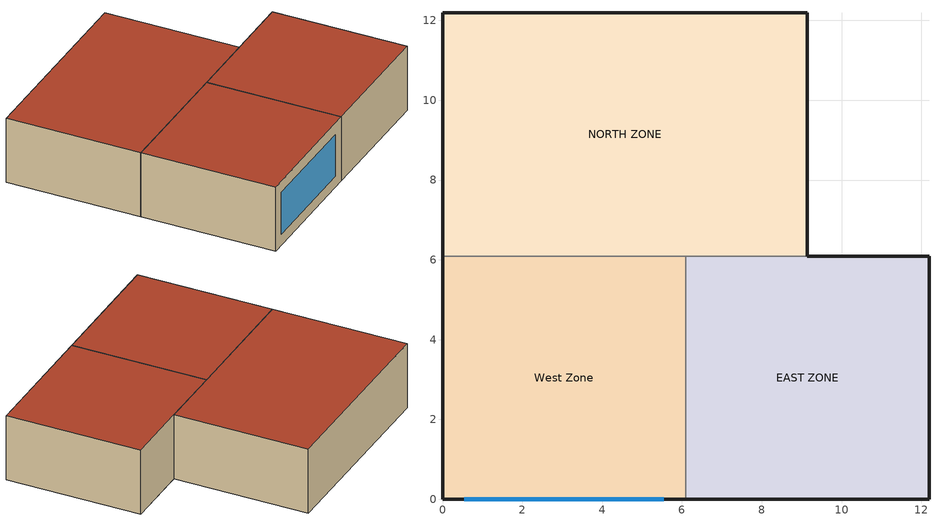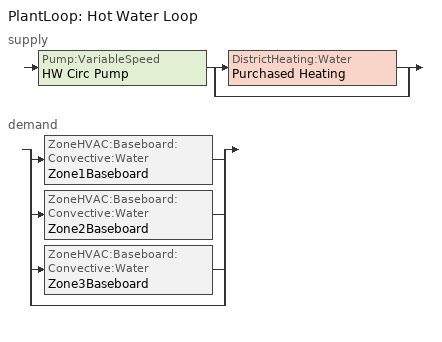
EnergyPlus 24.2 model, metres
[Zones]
West Zone
 floor adiabatic (FLOOR SLAB 8 IN): 0,0 0,6.1 6.1,6.1 6.1,0 z0
 wall outside (EXTWALL80): 0,6.1 0,0 6.1,0 z0:3.05
 wall to NORTH ZONE (PARTITION06): 6.1,6.1 0,6.1 z0:3.05
 wall to EAST ZONE (PARTITION06): 6.1,0 6.1,6.1 z0:3.05
 window (WIN-CON-LIGHT): 0.55,0 5.55,0 z0.5:2.5
 roof outside (ROOF34): 0,6.1 0,0 6.1,0 6.1,6.1 z3.05
EAST ZONE
 floor adiabatic (FLOOR SLAB 8 IN): 6.1,0 6.1,6.1 12.19,6.1 12.19,0 z0
 wall outside (EXTWALL80): 6.1,0 12.19,0 12.19,6.1 9.14,6.1 z0:3.05
 wall to NORTH ZONE (PARTITION06): 9.14,6.1 6.1,6.1 z0:3.05
 roof outside (ROOF34): 6.1,6.1 6.1,0 12.19,0 12.19,6.1 z3.05
NORTH ZONE
 floor adiabatic (FLOOR SLAB 8 IN): 0,6.1 0,12.19 9.14,12.19 9.14,6.1 z0
 wall outside (EXTWALL80): 9.14,6.1 9.14,12.19 0,12.19 0,6.1 z0:3.05
 roof outside (ROOF34): 0,12.19 0,6.1 9.14,6.1 9.14,12.19 z3.05
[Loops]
PlantLoop 'Hot Water Loop'
 supply: Pump:VariableSpeed 'HW Circ Pump' > split
  | DistrictHeating:Water 'Purchased Heating'
  | bypass
 demand: split
  | ZoneHVAC:Baseboard:Convective:Water 'Zone1Baseboard'
  | ZoneHVAC:Baseboard:Convective:Water 'Zone2Baseboard'
  | ZoneHVAC:Baseboard:Convective:Water 'Zone3Baseboard'
  | bypass
[Building]
NONE: Loads convergence tolerance value=0.04; Maximum number of warmup days=25; Minimum number of warmup days=6; North axis=0; Solar distribution=FullInteriorAndExterior; Temperature convergence tolerance value=0.4; Terrain=Suburbs
[Site:GroundTemperature:BuildingSurface]
20.03, 20.03, 20.13, 20.3, 20.43, 20.52, 20.62, 20.77, 20.78, 20.55, 20.44, 20.2
[Site:Location]
CHICAGO_IL_USA TMY2-94846: Elevation=190; Latitude=41.78; Longitude=-87.75; Time zone=-6
[SizingPeriod:DesignDay] Barometric pressure=99063; Day of month=21; Daylight saving time indicator=No; Humidity condition type=WetBulb; Rain indicator=No; Sky clearness=1; Snow indicator=No; Solar model indicator=ASHRAEClearSky
Name | Daily dry bulb temperature range | Day type | Maximum dry bulb temperature | Month | Wetbulb or dewpoint at maximum dry bulb | Wind direction | Wind speed
CHICAGO_IL_USA Annual Cooling 1% Design Conditions DB/MCWB | 10.7 | SummerDesignDay | 31.5 | 7 | 23 | 230 | 5.3
CHICAGO_IL_USA Annual Heating 99% Design Conditions DB | 0 | WinterDesignDay | -17.3 | 1 | -17.3 | 270 | 4.9
[Construction]
EXTWALL80: A1 - 1 IN STUCCO, C4 - 4 IN COMMON BRICK, E1 - 3 / 4 IN PLASTER OR GYP BOARD
FLOOR SLAB 8 IN: C10 - 8 IN HW CONCRETE
PARTITION06: E1 - 3 / 4 IN PLASTER OR GYP BOARD, C6 - 8 IN CLAY TILE, E1 - 3 / 4 IN PLASTER OR GYP BOARD
ROOF34: E2 - 1 / 2 IN SLAG OR STONE, E3 - 3 / 8 IN FELT AND MEMBRANE, B5 - 1 IN DENSE INSULATION, C12 - 2 IN HW CONCRETE
WIN-CON-LIGHT: WIN-LAY-GLASS-LIGHT
[Material] Thermal absorptance=0.9
Name | Conductivity | Density | Roughness | Solar absorptance | Specific heat | Thickness | Visible absorptance
A1 - 1 IN STUCCO | 0.691831 | 1858.142 | Smooth | 0.92 | 836.8 | 0.0253898 | 0.92
B5 - 1 IN DENSE INSULATION | 0.0432394 | 91.30524 | VeryRough | 0.5 | 836.8 | 0.0253898 | 0.5
C4 - 4 IN COMMON BRICK | 0.726422 | 1922.216 | Rough | 0.76 | 836.8 | 0.101498 | 0.76
C6 - 8 IN CLAY TILE | 0.570761 | 1121.292 | Smooth | 0.82 | 836.8 | 0.203302 | 0.82
C10 - 8 IN HW CONCRETE | 1.729577 | 2242.585 | MediumRough | 0.65 | 836.8 | 0.203302 | 0.65
C12 - 2 IN HW CONCRETE | 1.729577 | 2242.585 | MediumRough | 0.65 | 836.8 | 0.0509016 | 0.65
E1 - 3 / 4 IN PLASTER OR GYP BOARD | 0.726422 | 1601.846 | Smooth | 0.92 | 836.8 | 0.01905 | 0.92
E2 - 1 / 2 IN SLAG OR STONE | 1.435549 | 881.0155 | Rough | 0.55 | 1673.6 | 0.0127102 | 0.55
E3 - 3 / 8 IN FELT AND MEMBRANE | 0.190253 | 1121.292 | Rough | 0.75 | 1673.6 | 0.00954024 | 0.75
[WindowMaterial:Glazing]
WIN-LAY-GLASS-LIGHT: Back side infrared hemispherical emissivity=0.84; Back side solar reflectance at normal incidence=0.031; Back side visible reflectance at normal incidence=0.05; Conductivity=0.9; Front side infrared hemispherical emissivity=0.84; Front side solar reflectance at normal incidence=0.031; Front side visible reflectance at normal incidence=0.05; Infrared transmittance at normal incidence=0; Optical data type=SpectralAverage; Solar transmittance at normal incidence=0.9; Thickness=0.003; Visible transmittance at normal incidence=0.9
[Coil:Cooling:DX:SingleSpeed] 2023 rated evaporator fan power per volume flow rate=934.4; Availability schedule=CoolingCoilAvailSched; Energy input ratio function of flow fraction curve=WindACEIRFFF; Energy input ratio function of temperature curve=WindACEIRFT; Gross rated cooling cop=3; Gross rated sensible heat ratio=Autosize; Gross rated total cooling capacity=Autosize; Part load fraction correlation curve=WindACPLFFPLR; Rated air flow rate=Autosize; Total cooling capacity function of flow fraction curve=WindACCoolCapFFF; Total cooling capacity function of temperature curve=WindACCoolCapFT
Zone2WindACDXCoil; Zone3WindACDXCoil
[Coil:Cooling:DX:VariableSpeed]
Zone1WindAC_VS_DXCoil: Condenser type=AirCooled; Crankcase heater capacity=0; Energy part load fraction curve=HPACCOOLPLFFPLR; Gross rated total cooling capacity at selected nominal speed level=Autosize; Initial moisture evaporation rate divided by steady state ac latent capacity=0; Maximum outdoor dry bulb temperature for crankcase heater operation=10; Nominal speed level=1; Nominal time for condensate to begin leaving the coil=0; Number of speeds=1; Rated air flow rate at selected nominal speed level=Autosize; Speed 1 energy input ratio function of air flow fraction curve=HPACFFF; Speed 1 energy input ratio function of temperature curve=HPCoolingEIRFTemp4; Speed 1 reference unit gross rated cooling cop=3.86638; Speed 1 reference unit gross rated sensible heat ratio=0.75; Speed 1 reference unit gross rated total cooling capacity=36991.4; Speed 1 reference unit rated air flow rate=3.776; Speed 1 reference unit rated condenser air flow rate=10.62; Speed 1 total cooling capacity function of air flow fraction curve=HPACFFF; Speed 1 total cooling capacity function of temperature curve=HPCoolingCAPFTemp4
[DesignSpecification:OutdoorAir] Outdoor air flow per person=0.00944; Outdoor air flow per zone=0; Outdoor air flow per zone floor area=0; Outdoor air method=Flow/Person
SZ DSOA EAST ZONE; SZ DSOA NORTH ZONE; SZ DSOA West Zone
[DistrictHeating:Water]
Purchased Heating: Nominal capacity=1000000
[ElectricEquipment] Design level calculation method=EquipmentLevel; Fraction latent=0; Fraction lost=0; Fraction radiant=0.3; Schedule=Intermittent
Name | Design level | Zone or zonelist or space or spacelist
EAST ZONE ElecEq 1 | 1464.375 | EAST ZONE
NORTH ZONE ElecEq 1 | 2928.751 | NORTH ZONE
West Zone ElecEq 1 | 2928.751 | West Zone
[Fan:ConstantVolume] Availability schedule=FanAndCoilAvailSched; Fan total efficiency=0.5; Maximum flow rate=Autosize; Motor efficiency=0.9; Motor in airstream fraction=1; Pressure rise=75
Zone2WindACFan; Zone3WindACFan
[Fan:OnOff]
Zone1WindACFan: Availability schedule=FanAndCoilAvailSched; Fan total efficiency=0.5; Maximum flow rate=Autosize; Motor efficiency=0.9; Motor in airstream fraction=1; Pressure rise=75
[Lights] Design level calculation method=LightingLevel; End use subcategory=GeneralLights; Fraction radiant=0.2; Fraction replaceable=0; Fraction visible=0.2; Return air fraction=0; Schedule=Office Lighting
Name | Lighting level | Zone or zonelist or space or spacelist
EAST ZONE Lights 1 | 1464.375 | EAST ZONE
NORTH ZONE Lights 1 | 878.6252 | NORTH ZONE
[People] Activity level schedule=Activity Sch; Air velocity schedule=Air Velo Sch; Carbon dioxide generation rate=3.82e-08; Clothing insulation calculation method=ClothingInsulationSchedule; Clothing insulation schedule=Clothing Sch; Fraction radiant=0.3; Mean radiant temperature calculation type=EnclosureAveraged; Number of people calculation method=People; Number of people schedule=Office Occupancy; Thermal comfort model 1 type=Fanger; Work efficiency schedule=Work Eff Sch
Name | Number of people | Zone or zonelist or space or spacelist
EAST ZONE | 3 | EAST ZONE
NORTH ZONE | 4 | NORTH ZONE
West Zone | 3 | West Zone
[PlantEquipmentList]
heating plant: Purchased Heating, DistrictHeating:Water
[PlantEquipmentOperation:HeatingLoad]
Purchased Heating Only: Load range 1 lower limit=0; Load range 1 upper limit=1000000; Range 1 equipment list=heating plant
[PlantEquipmentOperationSchemes]
Hot Loop Operation: Control scheme 1=Purchased Heating Only; Control scheme 1 schedule=ON
[PlantLoop]
Hot Water Loop: Fluid type=Water; Load distribution scheme=Optimal; Maximum loop flow rate=Autosize; Maximum loop temperature=100; Minimum loop flow rate=0; Minimum loop temperature=10; Plant equipment operation scheme=Hot Loop Operation; Plant loop volume=Autocalculate
[Pump:VariableSpeed]
HW Circ Pump: Design maximum flow rate=Autosize; Design minimum flow rate=0; Design power consumption=Autosize; Design pump head=179352; Fraction of motor inefficiencies to fluid stream=0; Motor efficiency=0.9; Pump control type=Intermittent; Coefficient 1 of the part load performance curve=0; Coefficient 2 of the part load performance curve=1; Coefficient 3 of the part load performance curve=0; Coefficient 4 of the part load performance curve=0
[SetpointManager:Scheduled]
Hot Water Loop Setpoint Manager: Control variable=Temperature; Schedule=HW Loop Temp Schedule; Setpoint node or nodelist=Hot Water Loop Setpoint Node List
[Sizing:Plant]
Hot Water Loop: Design loop exit temperature=82; Loop design temperature difference=11; Loop type=Heating
[Sizing:Zone] Account for dedicated outdoor air system=No; Cooling design air flow method=DesignDay; Cooling design air flow rate=0; Dedicated outdoor air high setpoint temperature for design=Autosize; Dedicated outdoor air low setpoint temperature for design=Autosize; Dedicated outdoor air system control strategy=NeutralSupplyAir; Heating design air flow method=DesignDay; Heating design air flow rate=0; Zone cooling design supply air humidity ratio=0.008; Zone cooling design supply air temperature=12; Zone cooling design supply air temperature input method=SupplyAirTemperature; Zone cooling sizing factor=0; Zone heating design supply air humidity ratio=0.008; Zone heating design supply air temperature=50; Zone heating design supply air temperature input method=SupplyAirTemperature; Zone heating sizing factor=0
Name | Design specification outdoor air object
West Zone | SZ DSOA West Zone
EAST ZONE | SZ DSOA EAST ZONE
NORTH ZONE | SZ DSOA NORTH ZONE
[ThermostatSetpoint:SingleCooling]
Cooling Setpoint with SB: Setpoint temperature schedule=Cooling Setpoints
[ThermostatSetpoint:SingleHeating]
Heating Setpoint with SB: Setpoint temperature schedule=Heating Setpoints
[Zone] Ceiling height=Autocalculate; Multiplier=1; Type=1; Volume=Autocalculate
EAST ZONE; NORTH ZONE; West Zone
[ZoneControl:Thermostat] Control 1=Heating Setpoint with SB; Control 2=Cooling Setpoint with SB; Control type schedule=Zone Control Type Sched
Name | Zone or zonelist
Zone 1 Thermostat | West Zone
Zone 2 Thermostat | EAST ZONE
Zone 3 Thermostat | NORTH ZONE
[ZoneHVAC:Baseboard:Convective:Water] Availability schedule=FanAndCoilAvailSched; Convergence tolerance=0.001; Heating design capacity=Autosize; Heating design capacity method=HeatingDesignCapacity; Maximum water flow rate=Autosize; U factor times area value=Autosize
Zone1Baseboard; Zone2Baseboard; Zone3Baseboard
[Zone equipment]
West Zone: Zone1WindAC, Zone1Baseboard
EAST ZONE: Zone2WindAC, Zone2Baseboard
NORTH ZONE: Zone3WindAC, Zone3Baseboard
[ZoneHVAC:WindowAirConditioner] Availability schedule=CoolingCoilAvailSched; Cooling convergence tolerance=0.001; Maximum outdoor air flow rate=Autosize; Maximum supply air flow rate=Autosize
Name | Dx cooling coil | Fan placement | Supply air fan | Supply air fan operating mode schedule
Zone1WindAC | Zone1WindAC_VS_DXCoil | BlowThrough | Zone1WindACFan | CyclingFanSch
Zone2WindAC | Zone2WindACDXCoil | BlowThrough | Zone2WindACFan | ConstantFanSch
Zone3WindAC | Zone3WindACDXCoil | DrawThrough | Zone3WindACFan | ConstantFanSch
[Curve:Biquadratic] Input unit type for x=Temperature; Input unit type for y=Temperature; Output unit type=Dimensionless
Name | Maximum curve output | Maximum value of x | Maximum value of y | Minimum curve output | Minimum value of x | Minimum value of y | Coefficient1 constant | Coefficient2 x | Coefficient3 x 2 | Coefficient4 y | Coefficient5 y 2 | Coefficient6 x y
HPCoolingCAPFTemp4 | 1.2736 | 22.22 | 51.67 | 0.7923 | 13.89 | 12.78 | 1.35442 | -0.0493403 | 0.00226498 | 0.000851773 | -4.26316e-05 | -0.000336452
HPCoolingEIRFTemp4 | 1.7044 | 22.22 | 51.67 | 0.5141 | 13.89 | 12.78 | 0.000151402 | 0.0655063 | -0.00203708 | 0.0067823 | 0.00040872 | -0.00035523
WindACCoolCapFT |  | 23.88889 | 46.11111 |  | 12.77778 | 18 | 0.942588 | 0.00954335 | 0.00068377 | -0.0110427 | 5.249e-06 | -9.72e-06
WindACEIRFT |  | 23.88889 | 46.11111 |  | 12.77778 | 18 | 0.342414 | 0.034885 | -0.0006237 | 0.00497722 | 0.000437951 | -0.000728028
[Curve:Cubic]
HPACFFF: Maximum value of x=1.5; Minimum value of x=0.5; Coefficient1 constant=1; Coefficient2 x=0; Coefficient3 x 2=0; Coefficient4 x 3=0
[Curve:Quadratic]
Name | Maximum value of x | Minimum value of x | Coefficient1 constant | Coefficient2 x | Coefficient3 x 2
HPACCOOLPLFFPLR | 1.5 | 0.5 | 1 | 0 | 0
WindACCoolCapFFF | 1.5 | 0.5 | 0.8 | 0.2 | 0
WindACEIRFFF | 1.5 | 0.5 | 1.1552 | -0.1808 | 0.0256
WindACPLFFPLR | 1 | 0 | 0.85 | 0.15 | 0
[Schedule:Compact]
Activity Sch: Through: 12/31, For: Alldays, Until: 24:00, 131.8
Air Velo Sch: Through: 12/31, For: Alldays, Until: 24:00, 0.137
CONSTANTFANSCH; Clothing Sch; ON: Through: 12/31, For: Alldays, Until: 24:00, 1
COOLING SETPOINTS: Through: 12/31, For: Weekdays Weekends Holidays CustomDay1 CustomDay2, Until: 7:00, 30, Until: 17:00, 24, Until: 24:00, 30, For: SummerDesignDay, Until: 24:00, 24, For: WinterDesignDay, Until: 24:00, 50
COOLINGCOILAVAILSCHED: Through: 3/31, For: Alldays, Until: 24:00, 0, Through: 9/30, For: Weekdays, Until: 7:00, 0, Until: 17:00, 1, Until: 24:00, 0, For: Weekends Holidays CustomDay1 CustomDay2, Until: 24:00, 0, For: SummerDesignDay WinterDesignDay, Until: 24:00, 1, Through: 12/31, For: Alldays, Until: 24:00, 0
CYCLINGFANSCH; Work Eff Sch: Through: 12/31, For: Alldays, Until: 24:00, 0
FANANDCOILAVAILSCHED: Through: 3/31, For: Alldays, Until: 24:00, 1, Through: 9/30, For: Weekdays, Until: 7:00, 0, Until: 17:00, 1, Until: 24:00, 0, For: Weekends Holidays CustomDay1 CustomDay2, Until: 24:00, 0, For: SummerDesignDay WinterDesignDay, Until: 24:00, 1, Through: 12/31, For: Alldays, Until: 24:00, 1
HEATING SETPOINTS: Through: 12/31, For: Weekdays Weekends Holidays CustomDay1 CustomDay2, Until: 7:00, 15, Until: 17:00, 20, Until: 24:00, 15, For: SummerDesignDay, Until: 24:00, 15, For: WinterDesignDay, Until: 24:00, 20
HW LOOP TEMP SCHEDULE: Through: 12/31, For: Alldays, Until: 24:00, 82
Intermittent: Through: 12/31, For: Weekdays, Until: 8:00, 0, Until: 18:00, 1, Until: 24:00, 0, For: Weekends Holidays CustomDay1 CustomDay2, Until: 24:00, 0, For: SummerDesignDay, Until: 24:00, 1, For: WinterDesignDay, Until: 24:00, 0.15
Office Lighting: Through: 12/31, For: Weekdays, Until: 6:00, 0.05, Until: 7:00, 0.2, Until: 17:00, 1, Until: 18:00, 0.5, Until: 24:00, 0.05, For: Weekends Holidays CustomDay1 CustomDay2, Until: 24:00, 0.05, For: SummerDesignDay, Until: 24:00, 1, For: WinterDesignDay, Until: 24:00, 0.15
Office Occupancy: Through: 12/31, For: Weekdays, Until: 6:00, 0, Until: 7:00, 0.1, Until: 8:00, 0.5, Until: 12:00, 1, Until: 13:00, 0.5, Until: 16:00, 1, Until: 17:00, 0.5, Until: 18:00, 0.1, Until: 24:00, 0, For: Weekends Holidays CustomDay1 CustomDay2, Until: 24:00, 0, For: SummerDesignDay, Until: 24:00, 1, For: WinterDesignDay, Until: 24:00, 0.05
ZONE CONTROL TYPE SCHED: Through: 3/31, For: Alldays, Until: 24:00, 1, Through: 9/30, For: Alldays, Until: 24:00, 2, Through: 12/31, For: Alldays, Until: 24:00, 1
